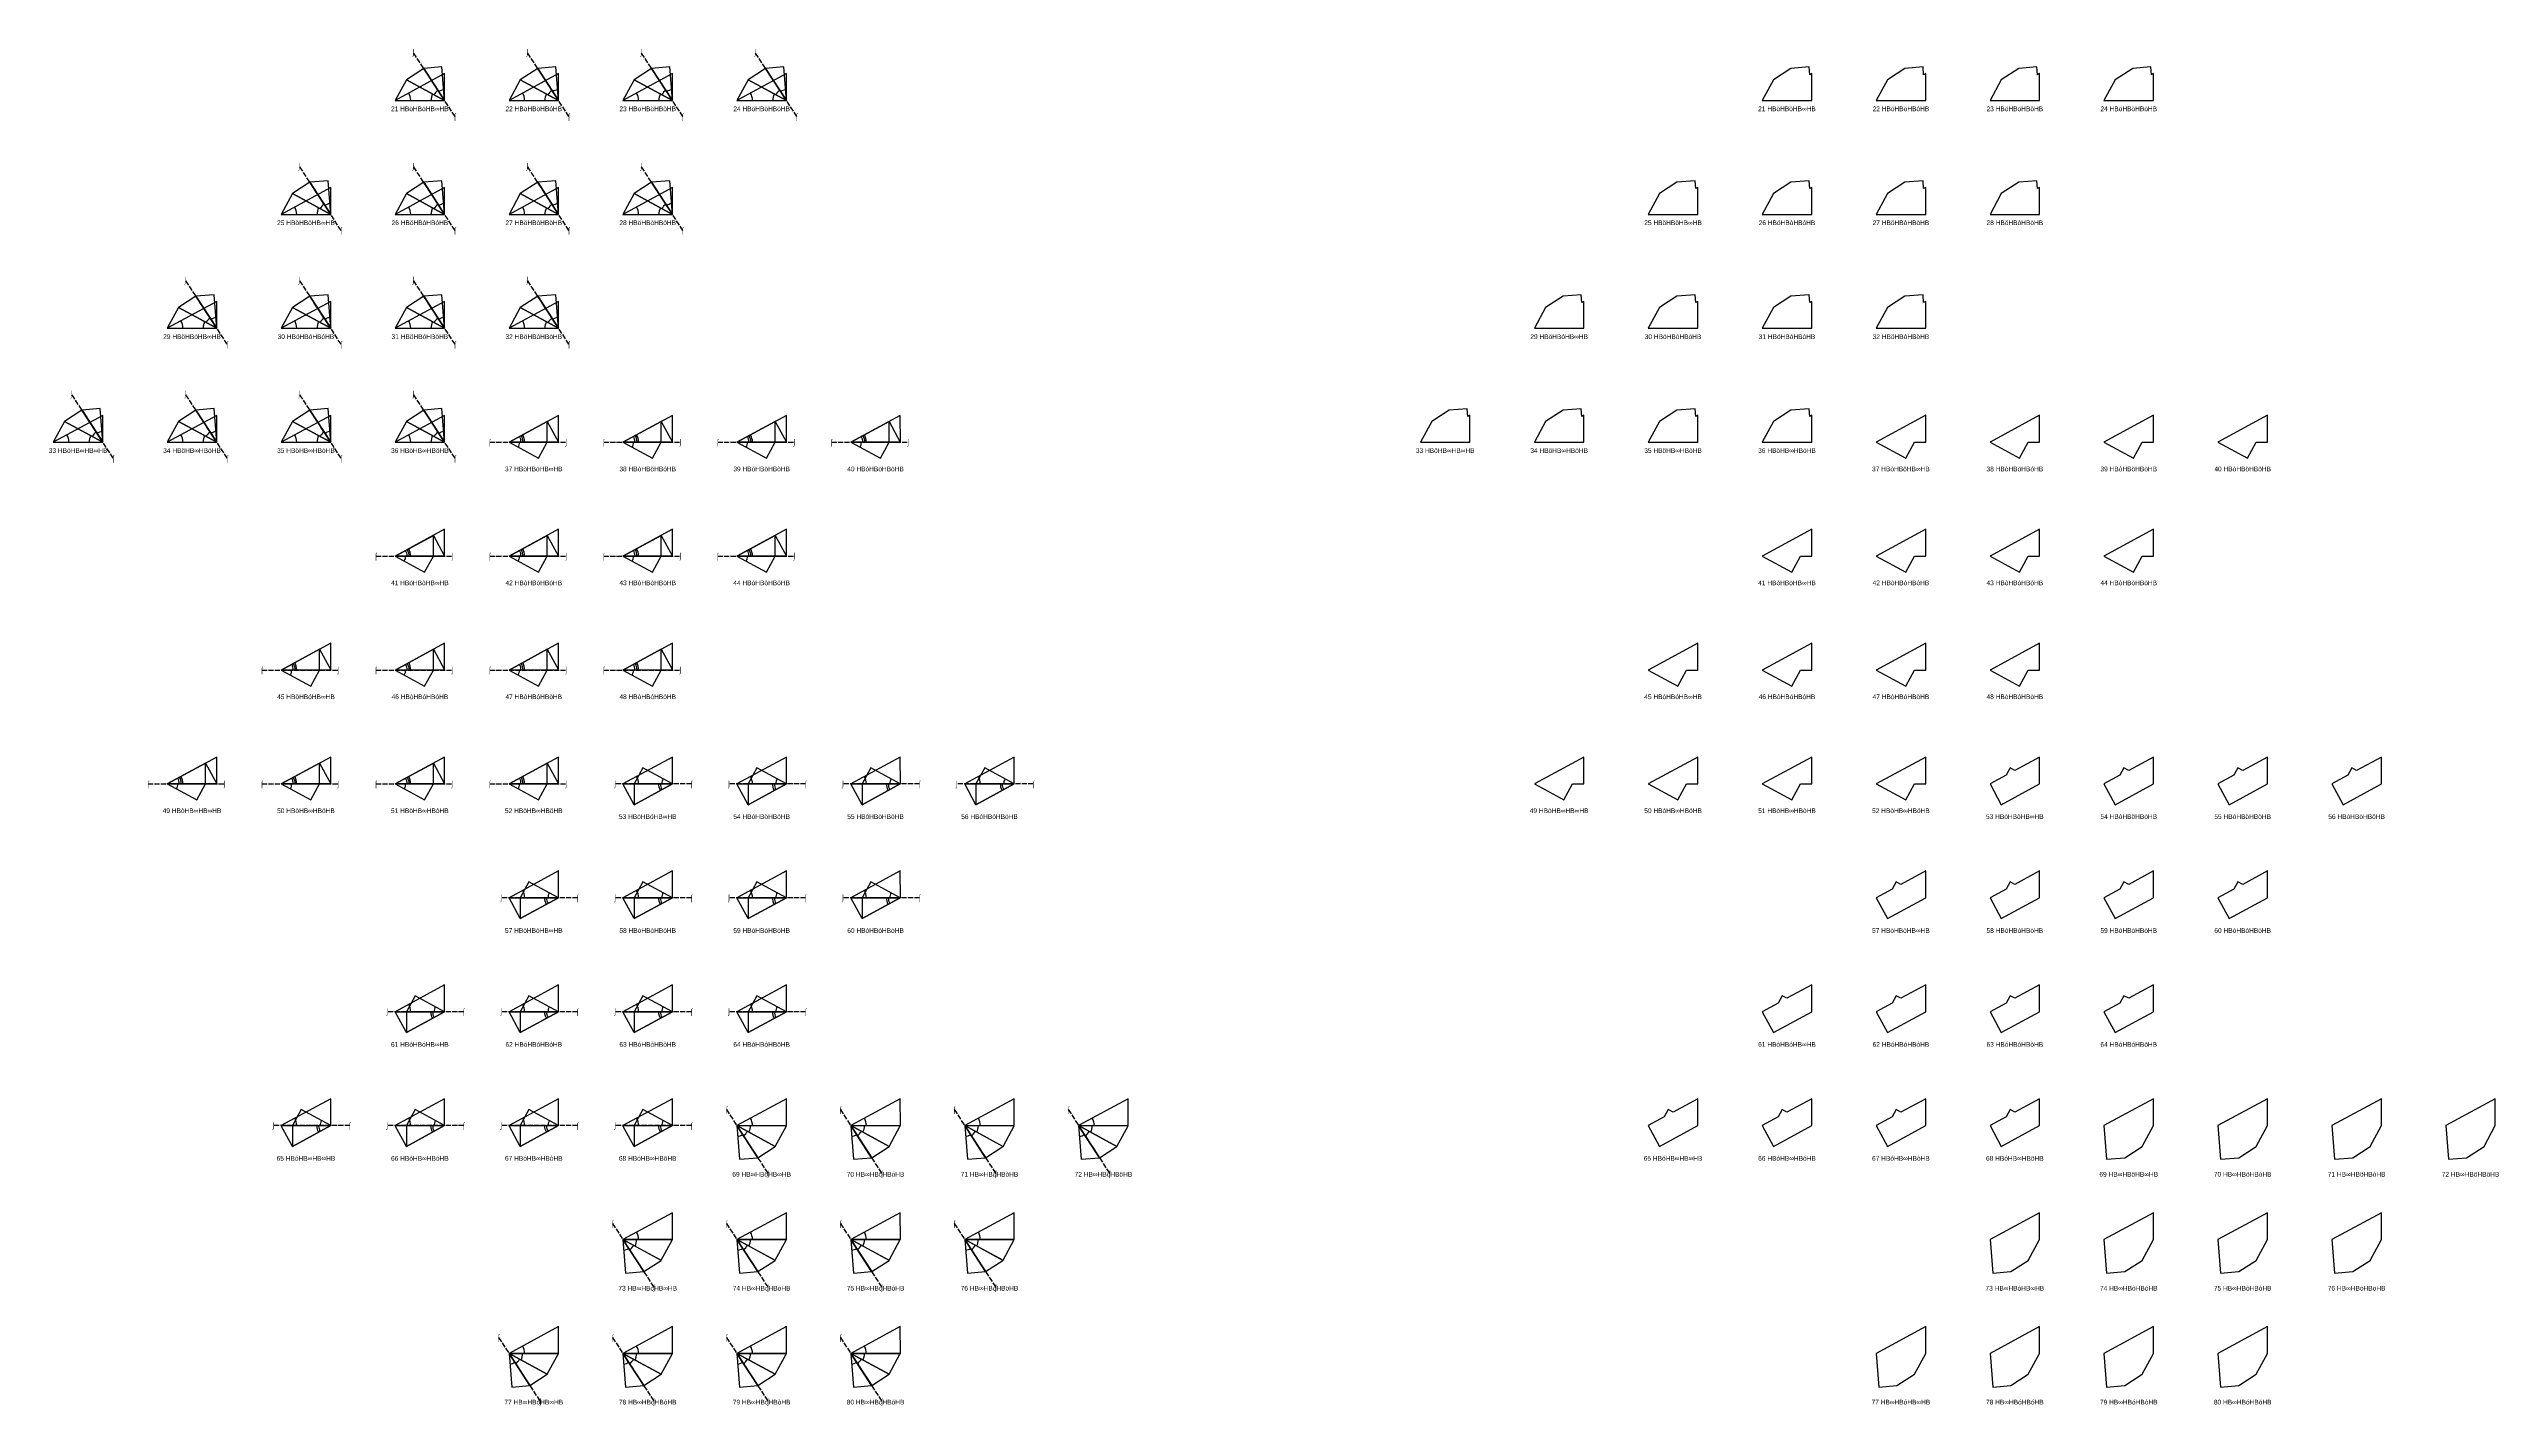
# Model space of a CAD drawing. Header units: millimetres. Extents: x 122552 to 1654769, y -10280102 to 62068.
# Drawn here: x 920361 to 1493442, y -569427 to -251965 of the extents above; entities that cross this region are included whole.
import ezdxf
from ezdxf.enums import TextEntityAlignment as Align

# ---------------------------------------------------------------- set-up
doc = ezdxf.new("R2010")
doc.units = ezdxf.units.MM
doc.linetypes.add('ACAD_ISO02W100', pattern=[15, 12, -3])
for name, color, linetype in [('BASE', 170, 'Continuous'), ('HYPOTENUSE', 20, 'Continuous'), ('PERPENDICULAR', 90, 'Continuous'), ('Standard', 7, 'Continuous')]:
    doc.layers.add(name, color=color, linetype=linetype)
doc.styles.add('Arial', font='arial_0.ttf')

# ---------------------------------------------------------------- blocks, each defined once
blk = doc.blocks.new('fundamental_block_GT')
at = {"color": 4}
blk.add_arc((0, -2), 277, 359.9799, 28.4254, dxfattribs=at)
at = {"layer": 'BASE'}
blk.add_line((0, 0), (879, -7), dxfattribs=at)
at = {"layer": 'HYPOTENUSE'}
blk.add_line((883, 469), (0, 0), dxfattribs=at)
at = {"layer": 'PERPENDICULAR'}
blk.add_line((879, -7), (883, 469), dxfattribs=at)

msp = doc.modelspace()

# ---------------------------------------------------------------- linework, layer by layer
at = {"linetype": 'ACAD_ISO02W100', "ltscale": 100}
for p, q in [((1015341, -267757), (1005585, -252747)), ((1041990, -267757), (1032233, -252747)), ((1068638, -267757), (1058882, -252747)), ((1095287, -267757), (1085531, -252747)), ((988692, -294406), (978936, -279396)), ((1015341, -294406), (1005585, -279396)), ((1041990, -294406), (1032233, -279396)), ((1068638, -294406), (1058882, -279396)), ((962044, -321055), (952287, -306045)), ((988692, -321055), (978936, -306045)), ((1015341, -321055), (1005585, -306045)), ((1041990, -321055), (1032233, -306045)), ((935395, -347703), (925639, -332693)), ((962044, -347703), (952287, -332693)), ((988692, -347703), (978936, -332693)), ((1015341, -347703), (1005585, -332693)), ((1023488, -343951), (1041390, -343951)), ((1050136, -343951), (1068039, -343951)), ((1076785, -343951), (1094687, -343951)), ((1103434, -343951), (1121336, -343951)), ((996839, -370599), (1014741, -370599)), ((1023488, -370599), (1041390, -370599)), ((1050136, -370599), (1068039, -370599)), ((1076785, -370599), (1094687, -370599)), ((970190, -397248), (988093, -397248)), ((996839, -397248), (1014741, -397248)), ((1023488, -397248), (1041390, -397248)), ((1050136, -397248), (1068039, -397248)), ((943542, -423897), (961444, -423897)), ((970190, -423897), (988093, -423897)), ((996839, -423897), (1014741, -423897)), ((1023488, -423897), (1041390, -423897)), ((1070675, -423897), (1052773, -423897)), ((1097323, -423897), (1079421, -423897)), ((1123972, -423897), (1106070, -423897)), ((1150621, -423897), (1132719, -423897)), ((1044026, -450545), (1026124, -450545)), ((1070675, -450545), (1052773, -450545)), ((1097323, -450545), (1079421, -450545)), ((1123972, -450545), (1106070, -450545)), ((1017377, -477194), (999475, -477194)), ((1044026, -477194), (1026124, -477194)), ((1070675, -477194), (1052773, -477194)), ((1097323, -477194), (1079421, -477194)), ((990729, -503843), (972827, -503843)), ((1017377, -503843), (999475, -503843)), ((1044026, -503843), (1026124, -503843)), ((1070675, -503843), (1052773, -503843)), ((1078821, -500090), (1088578, -515100)), ((1105470, -500090), (1115227, -515100)), ((1132119, -500090), (1141875, -515100)), ((1158767, -500090), (1168524, -515100)), ((1052173, -526739), (1061929, -541749)), ((1078821, -526739), (1088578, -541749)), ((1105470, -526739), (1115227, -541749)), ((1132119, -526739), (1141875, -541749)), ((1025524, -553388), (1035281, -568398)), ((1052173, -553388), (1061929, -568398)), ((1078821, -553388), (1088578, -568398)), ((1105470, -553388), (1115227, -568398))]:
    msp.add_line(p, q, dxfattribs=at)
for points in [[(1332686, -264005), (1332686, -257716), (1332208, -257976), (1332064, -256162), (1327808, -256500), (1323735, -259147), (1321099, -264005)], [(1359335, -264005), (1359335, -257716), (1358856, -257976), (1358713, -256162), (1354456, -256500), (1350384, -259147), (1347747, -264005)], [(1385983, -264005), (1385983, -257716), (1385505, -257976), (1385361, -256162), (1381105, -256500), (1377032, -259147), (1374396, -264005)], [(1412632, -264005), (1412632, -257716), (1412154, -257976), (1412010, -256162), (1407754, -256500), (1403681, -259147), (1401045, -264005)], [(1306037, -290653), (1306037, -284365), (1305559, -284625), (1305415, -282811), (1301159, -283148), (1297086, -285796), (1294450, -290653)], [(1332686, -290653), (1332686, -284365), (1332208, -284625), (1332064, -282811), (1327808, -283148), (1323735, -285796), (1321099, -290653)], [(1359335, -290653), (1359335, -284365), (1358856, -284625), (1358713, -282811), (1354456, -283148), (1350384, -285796), (1347747, -290653)], [(1385983, -290653), (1385983, -284365), (1385505, -284625), (1385361, -282811), (1381105, -283148), (1377032, -285796), (1374396, -290653)], [(1279389, -317302), (1279389, -311014), (1278910, -311273), (1278767, -309460), (1274510, -309797), (1270438, -312444), (1267801, -317302)], [(1306037, -317302), (1306037, -311014), (1305559, -311273), (1305415, -309460), (1301159, -309797), (1297086, -312444), (1294450, -317302)], [(1332686, -317302), (1332686, -311014), (1332208, -311273), (1332064, -309460), (1327808, -309797), (1323735, -312444), (1321099, -317302)], [(1359335, -317302), (1359335, -311014), (1358856, -311273), (1358713, -309460), (1354456, -309797), (1350384, -312444), (1347747, -317302)], [(1252740, -343951), (1252740, -337662), (1252262, -337922), (1252118, -336108), (1247862, -336446), (1243789, -339093), (1241153, -343951)], [(1279389, -343951), (1279389, -337662), (1278910, -337922), (1278767, -336108), (1274510, -336446), (1270438, -339093), (1267801, -343951)], [(1306037, -343951), (1306037, -337662), (1305559, -337922), (1305415, -336108), (1301159, -336446), (1297086, -339093), (1294450, -343951)], [(1332686, -343951), (1332686, -337662), (1332208, -337922), (1332064, -336108), (1327808, -336446), (1323735, -339093), (1321099, -343951)], [(1356698, -343951), (1359335, -343951), (1359335, -337662), (1347747, -343951), (1354662, -347703)], [(1383347, -343951), (1385983, -343951), (1385983, -337662), (1374396, -343951), (1381311, -347703)], [(1409996, -343951), (1412632, -343951), (1412632, -337662), (1401045, -343951), (1407959, -347703)], [(1436644, -343951), (1439281, -343951), (1439281, -337662), (1427693, -343951), (1434608, -347703)], [(1330050, -370599), (1332686, -370599), (1332686, -364311), (1321099, -370599), (1328013, -374352)], [(1356698, -370599), (1359335, -370599), (1359335, -364311), (1347747, -370599), (1354662, -374352)], [(1383347, -370599), (1385983, -370599), (1385983, -364311), (1374396, -370599), (1381311, -374352)], [(1409996, -370599), (1412632, -370599), (1412632, -364311), (1401045, -370599), (1407959, -374352)], [(1303401, -397248), (1306037, -397248), (1306037, -390960), (1294450, -397248), (1301365, -401001)], [(1330050, -397248), (1332686, -397248), (1332686, -390960), (1321099, -397248), (1328013, -401001)], [(1356698, -397248), (1359335, -397248), (1359335, -390960), (1347747, -397248), (1354662, -401001)], [(1383347, -397248), (1385983, -397248), (1385983, -390960), (1374396, -397248), (1381311, -401001)], [(1276752, -423897), (1279389, -423897), (1279389, -417608), (1267801, -423897), (1274716, -427649)], [(1303401, -423897), (1306037, -423897), (1306037, -417608), (1294450, -423897), (1301365, -427649)], [(1330050, -423897), (1332686, -423897), (1332686, -417608), (1321099, -423897), (1328013, -427649)], [(1356698, -423897), (1359335, -423897), (1359335, -417608), (1347747, -423897), (1354662, -427649)], [(1377032, -428755), (1385983, -423897), (1385983, -417608), (1380190, -420753), (1379069, -420144), (1378133, -421869), (1374396, -423897)], [(1403681, -428755), (1412632, -423897), (1412632, -417608), (1406838, -420753), (1405717, -420144), (1404781, -421869), (1401045, -423897)], [(1430330, -428755), (1439281, -423897), (1439281, -417608), (1433487, -420753), (1432366, -420144), (1431430, -421869), (1427693, -423897)], [(1456978, -428755), (1465929, -423897), (1465929, -417608), (1460136, -420753), (1459015, -420144), (1458079, -421869), (1454342, -423897)], [(1350384, -455403), (1359335, -450545), (1359335, -444257), (1353541, -447401), (1352420, -446793), (1351484, -448518), (1347747, -450545)], [(1377032, -455403), (1385983, -450545), (1385983, -444257), (1380190, -447401), (1379069, -446793), (1378133, -448518), (1374396, -450545)], [(1403681, -455403), (1412632, -450545), (1412632, -444257), (1406838, -447401), (1405717, -446793), (1404781, -448518), (1401045, -450545)], [(1430330, -455403), (1439281, -450545), (1439281, -444257), (1433487, -447401), (1432366, -446793), (1431430, -448518), (1427693, -450545)], [(1323735, -482052), (1332686, -477194), (1332686, -470906), (1326892, -474050), (1325771, -473442), (1324835, -475166), (1321099, -477194)], [(1350384, -482052), (1359335, -477194), (1359335, -470906), (1353541, -474050), (1352420, -473442), (1351484, -475166), (1347747, -477194)], [(1377032, -482052), (1385983, -477194), (1385983, -470906), (1380190, -474050), (1379069, -473442), (1378133, -475166), (1374396, -477194)], [(1403681, -482052), (1412632, -477194), (1412632, -470906), (1406838, -474050), (1405717, -473442), (1404781, -475166), (1401045, -477194)], [(1297086, -508701), (1306037, -503843), (1306037, -497554), (1300244, -500699), (1299123, -500090), (1298187, -501815), (1294450, -503843)], [(1323735, -508701), (1332686, -503843), (1332686, -497554), (1326892, -500699), (1325771, -500090), (1324835, -501815), (1321099, -503843)], [(1350384, -508701), (1359335, -503843), (1359335, -497554), (1353541, -500699), (1352420, -500090), (1351484, -501815), (1347747, -503843)], [(1377032, -508701), (1385983, -503843), (1385983, -497554), (1380190, -500699), (1379069, -500090), (1378133, -501815), (1374396, -503843)], [(1412632, -497554), (1401045, -503843), (1401667, -511685), (1405923, -511348), (1409996, -508701), (1412632, -503843)], [(1439281, -497554), (1427693, -503843), (1428315, -511685), (1432571, -511348), (1436644, -508701), (1439281, -503843)], [(1465929, -497554), (1454342, -503843), (1454964, -511685), (1459220, -511348), (1463293, -508701), (1465929, -503843)], [(1492578, -497554), (1480991, -503843), (1481613, -511685), (1485869, -511348), (1489942, -508701), (1492578, -503843)], [(1385983, -524203), (1374396, -530491), (1375018, -538334), (1379274, -537997), (1383347, -535349), (1385983, -530491)], [(1412632, -524203), (1401045, -530491), (1401667, -538334), (1405923, -537997), (1409996, -535349), (1412632, -530491)], [(1439281, -524203), (1427693, -530491), (1428315, -538334), (1432571, -537997), (1436644, -535349), (1439281, -530491)], [(1465929, -524203), (1454342, -530491), (1454964, -538334), (1459220, -537997), (1463293, -535349), (1465929, -530491)], [(1359335, -550852), (1347747, -557140), (1348369, -564983), (1352625, -564645), (1356698, -561998), (1359335, -557140)], [(1385983, -550852), (1374396, -557140), (1375018, -564983), (1379274, -564645), (1383347, -561998), (1385983, -557140)], [(1412632, -550852), (1401045, -557140), (1401667, -564983), (1405923, -564645), (1409996, -561998), (1412632, -557140)], [(1439281, -550852), (1427693, -557140), (1428315, -564983), (1432571, -564645), (1436644, -561998), (1439281, -557140)]]:
    msp.add_lwpolyline(points, close=True)

# ---------------------------------------------------------------- block references
for p, xscale, yscale, zscale, rotation in [((1012902, -264005), 10.18429076373601, 10.18429076373601, 10.18429076373601, 123.5116672382091), ((1012902, -264005), 8.951118371073738, 8.951118371073738, 8.951118371073738, 95.02333447641972), ((1039551, -264005), 10.18429076373601, 10.18429076373601, 10.18429076373601, 123.5116672382091), ((1039551, -264005), 8.951118371073738, 8.951118371073738, 8.951118371073738, 95.02333447641972), ((1066199, -264005), 10.18429076373601, 10.18429076373601, 10.18429076373601, 123.5116672382091), ((1066199, -264005), 8.951118371073738, 8.951118371073738, 8.951118371073738, 95.02333447641972), ((1092848, -264005), 10.18429076373601, 10.18429076373601, 10.18429076373601, 123.5116672382091), ((1092848, -264005), 8.951118371073738, 8.951118371073738, 8.951118371073738, 95.02333447641972), ((1012902, -264005), 11.58735412275403, 11.58735412275403, 11.58735412275403, 152.0000000000003), ((1039551, -264005), 11.58735412275403, 11.58735412275403, 11.58735412275403, 152.0000000000003), ((1066199, -264005), 11.58735412275403, 11.58735412275403, 11.58735412275403, 152.0000000000003), ((1092848, -264005), 11.58735412275403, 11.58735412275403, 11.58735412275403, 152.0000000000003), ((986253, -290653), 11.58735412275403, 11.58735412275403, 11.58735412275403, 152.0000000000003), ((986253, -290653), 10.18429076373601, 10.18429076373601, 10.18429076373601, 123.5116672382091), ((986253, -290653), 8.951118371073518, 8.951118371073518, 8.951118371073518, 95.02333447641668), ((1012902, -290653), 11.58735412275403, 11.58735412275403, 11.58735412275403, 152.0000000000003), ((1012902, -290653), 10.18429076373601, 10.18429076373601, 10.18429076373601, 123.5116672382091), ((1012902, -290653), 8.951118371073518, 8.951118371073518, 8.951118371073518, 95.02333447641668), ((1039551, -290653), 11.58735412275403, 11.58735412275403, 11.58735412275403, 152.0000000000003), ((1039551, -290653), 10.18429076373601, 10.18429076373601, 10.18429076373601, 123.5116672382091), ((1039551, -290653), 8.951118371073518, 8.951118371073518, 8.951118371073518, 95.02333447641668), ((1066199, -290653), 11.58735412275403, 11.58735412275403, 11.58735412275403, 152.0000000000003), ((1066199, -290653), 10.18429076373601, 10.18429076373601, 10.18429076373601, 123.5116672382091), ((1066199, -290653), 8.951118371073518, 8.951118371073518, 8.951118371073518, 95.02333447641668), ((959605, -317302), 8.951118371073518, 8.951118371073518, 8.951118371073518, 95.02333447641668), ((986253, -317302), 8.951118371073518, 8.951118371073518, 8.951118371073518, 95.02333447641668), ((1012902, -317302), 8.951118371073518, 8.951118371073518, 8.951118371073518, 95.02333447641668), ((1039551, -317302), 8.951118371073518, 8.951118371073518, 8.951118371073518, 95.02333447641668), ((959605, -317302), 11.58735412275403, 11.58735412275403, 11.58735412275403, 152.0000000000003), ((959605, -317302), 10.18429076373601, 10.18429076373601, 10.18429076373601, 123.5116672382091), ((986253, -317302), 11.58735412275403, 11.58735412275403, 11.58735412275403, 152.0000000000003), ((986253, -317302), 10.18429076373601, 10.18429076373601, 10.18429076373601, 123.5116672382091), ((1012902, -317302), 11.58735412275403, 11.58735412275403, 11.58735412275403, 152.0000000000003), ((1012902, -317302), 10.18429076373601, 10.18429076373601, 10.18429076373601, 123.5116672382091), ((1039551, -317302), 11.58735412275403, 11.58735412275403, 11.58735412275403, 152.0000000000003), ((1039551, -317302), 10.18429076373601, 10.18429076373601, 10.18429076373601, 123.5116672382091), ((932956, -343951), 10.18429076373601, 10.18429076373601, 10.18429076373601, 123.5116672382091), ((932956, -343951), 8.951118371073518, 8.951118371073518, 8.951118371073518, 95.02333447641668), ((959605, -343951), 10.18429076373601, 10.18429076373601, 10.18429076373601, 123.5116672382091), ((959605, -343951), 8.951118371073518, 8.951118371073518, 8.951118371073518, 95.02333447641668), ((986253, -343951), 10.18429076373601, 10.18429076373601, 10.18429076373601, 123.5116672382091), ((986253, -343951), 8.951118371073518, 8.951118371073518, 8.951118371073518, 95.02333447641668), ((1012902, -343951), 10.18429076373601, 10.18429076373601, 10.18429076373601, 123.5116672382091), ((1012902, -343951), 8.951118371073518, 8.951118371073518, 8.951118371073518, 95.02333447641668), ((932956, -343951), 11.58735412275403, 11.58735412275403, 11.58735412275403, 152.0000000000003), ((959605, -343951), 11.58735412275403, 11.58735412275403, 11.58735412275403, 152.0000000000003), ((986253, -343951), 11.58735412275403, 11.58735412275403, 11.58735412275403, 152.0000000000003), ((1012902, -343951), 11.58735412275403, 11.58735412275403, 11.58735412275403, 152.0000000000003), ((1027963, -343951), -11.58735412275403, 11.58735412275403, 11.58735412275403, 207.9999999999996), ((1027963, -343951), 10.18429076373601, 10.18429076373601, 10.18429076373601, 0.4883327617926961), ((1027963, -343951), 8.95111837107369, 8.95111837107369, 8.95111837107369, 332.0000000000033), ((1054612, -343951), -11.58735412275403, 11.58735412275403, 11.58735412275403, 207.9999999999996), ((1054612, -343951), 10.18429076373601, 10.18429076373601, 10.18429076373601, 0.4883327617926961), ((1054612, -343951), 8.951118371073806, 8.951118371073806, 8.951118371073806, 332.0000000000033), ((1081261, -343951), -11.58735412275403, 11.58735412275403, 11.58735412275403, 207.9999999999996), ((1081261, -343951), 10.18429076373601, 10.18429076373601, 10.18429076373601, 0.4883327617926961), ((1081261, -343951), 8.951118371073806, 8.951118371073806, 8.951118371073806, 332.0000000000033), ((1107909, -343951), -11.58735412275403, 11.58735412275403, 11.58735412275403, 207.9999999999996), ((1107909, -343951), 10.18429076373601, 10.18429076373601, 10.18429076373601, 0.4883327617926961), ((1107909, -343951), 8.951118371073806, 8.951118371073806, 8.951118371073806, 332.0000000000033), ((1001315, -370599), -11.58735412275403, 11.58735412275403, 11.58735412275403, 207.9999999999996), ((1001315, -370599), 10.18429076373601, 10.18429076373601, 10.18429076373601, 0.4883327617926961), ((1027963, -370599), -11.58735412275403, 11.58735412275403, 11.58735412275403, 207.9999999999996), ((1027963, -370599), 10.18429076373601, 10.18429076373601, 10.18429076373601, 0.4883327617926961), ((1054612, -370599), -11.58735412275403, 11.58735412275403, 11.58735412275403, 207.9999999999996), ((1054612, -370599), 10.18429076373601, 10.18429076373601, 10.18429076373601, 0.4883327617926961), ((1081261, -370599), -11.58735412275403, 11.58735412275403, 11.58735412275403, 207.9999999999996), ((1081261, -370599), 10.18429076373601, 10.18429076373601, 10.18429076373601, 0.4883327617926961), ((1001315, -370599), 8.95111837107369, 8.95111837107369, 8.95111837107369, 332.0000000000033), ((1027963, -370599), 8.95111837107369, 8.95111837107369, 8.95111837107369, 332.0000000000033), ((1054612, -370599), 8.951118371073806, 8.951118371073806, 8.951118371073806, 332.0000000000033), ((1081261, -370599), 8.951118371073806, 8.951118371073806, 8.951118371073806, 332.0000000000033), ((974666, -397248), -11.58735412275403, 11.58735412275403, 11.58735412275403, 207.9999999999996), ((974666, -397248), 10.18429076373601, 10.18429076373601, 10.18429076373601, 0.4883327617926961), ((974666, -397248), 8.951118371073443, 8.951118371073443, 8.951118371073443, 332.0000000000003), ((1001315, -397248), -11.58735412275403, 11.58735412275403, 11.58735412275403, 207.9999999999996), ((1001315, -397248), 10.18429076373601, 10.18429076373601, 10.18429076373601, 0.4883327617926961), ((1001315, -397248), 8.951118371073443, 8.951118371073443, 8.951118371073443, 332.0000000000003), ((1027963, -397248), -11.58735412275403, 11.58735412275403, 11.58735412275403, 207.9999999999996), ((1027963, -397248), 10.18429076373601, 10.18429076373601, 10.18429076373601, 0.4883327617926961), ((1027963, -397248), 8.951118371073443, 8.951118371073443, 8.951118371073443, 332.0000000000003), ((1054612, -397248), -11.58735412275403, 11.58735412275403, 11.58735412275403, 207.9999999999996), ((1054612, -397248), 10.18429076373601, 10.18429076373601, 10.18429076373601, 0.4883327617926961), ((1054612, -397248), 8.951118371073562, 8.951118371073562, 8.951118371073562, 332.0000000000004), ((948017, -423897), -11.58735412275403, 11.58735412275403, 11.58735412275403, 207.9999999999996), ((948017, -423897), 10.18429076373601, 10.18429076373601, 10.18429076373601, 0.4883327617926961), ((948017, -423897), 8.95111837107369, 8.95111837107369, 8.95111837107369, 332.0000000000033), ((974666, -423897), -11.58735412275403, 11.58735412275403, 11.58735412275403, 207.9999999999996), ((974666, -423897), 10.18429076373601, 10.18429076373601, 10.18429076373601, 0.4883327617926961), ((974666, -423897), 8.95111837107369, 8.95111837107369, 8.95111837107369, 332.0000000000033), ((1001315, -423897), -11.58735412275403, 11.58735412275403, 11.58735412275403, 207.9999999999996), ((1001315, -423897), 10.18429076373601, 10.18429076373601, 10.18429076373601, 0.4883327617926961), ((1001315, -423897), 8.95111837107369, 8.95111837107369, 8.95111837107369, 332.0000000000033), ((1027963, -423897), -11.58735412275403, 11.58735412275403, 11.58735412275403, 207.9999999999996), ((1027963, -423897), 10.18429076373601, 10.18429076373601, 10.18429076373601, 0.4883327617926961), ((1027963, -423897), 8.95111837107369, 8.95111837107369, 8.95111837107369, 332.0000000000033), ((1066199, -423897), -11.58735412275403, 11.58735412275403, 11.58735412275403, 27.99999999999958), ((1066199, -423897), 10.18429076373611, 10.18429076373611, 10.18429076373611, 180.4883327617911), ((1066199, -423897), 8.951118371073806, 8.951118371073806, 8.951118371073806, 152.0000000000014), ((1092848, -423897), -11.58735412275403, 11.58735412275403, 11.58735412275403, 27.99999999999958), ((1092848, -423897), 10.18429076373611, 10.18429076373611, 10.18429076373611, 180.4883327617911), ((1092848, -423897), 8.951118371073806, 8.951118371073806, 8.951118371073806, 152.0000000000014), ((1119497, -423897), -11.58735412275403, 11.58735412275403, 11.58735412275403, 27.99999999999958), ((1119497, -423897), 10.18429076373611, 10.18429076373611, 10.18429076373611, 180.4883327617911), ((1119497, -423897), 8.951118371073806, 8.951118371073806, 8.951118371073806, 152.0000000000014), ((1146145, -423897), -11.58735412275403, 11.58735412275403, 11.58735412275403, 27.99999999999958), ((1146145, -423897), 10.18429076373611, 10.18429076373611, 10.18429076373611, 180.4883327617911), ((1146145, -423897), 8.951118371073806, 8.951118371073806, 8.951118371073806, 152.0000000000014), ((1039551, -450545), -11.58735412275403, 11.58735412275403, 11.58735412275403, 27.99999999999958), ((1039551, -450545), 8.951118371073443, 8.951118371073443, 8.951118371073443, 151.9999999999985), ((1066199, -450545), -11.58735412275403, 11.58735412275403, 11.58735412275403, 27.99999999999958), ((1066199, -450545), 8.951118371073562, 8.951118371073562, 8.951118371073562, 151.9999999999985), ((1092848, -450545), -11.58735412275403, 11.58735412275403, 11.58735412275403, 27.99999999999958), ((1092848, -450545), 8.951118371073562, 8.951118371073562, 8.951118371073562, 151.9999999999985), ((1119497, -450545), -11.58735412275403, 11.58735412275403, 11.58735412275403, 27.99999999999958), ((1119497, -450545), 8.951118371073562, 8.951118371073562, 8.951118371073562, 151.9999999999985), ((1039551, -450545), 10.18429076373601, 10.18429076373601, 10.18429076373601, 180.4883327617911), ((1066199, -450545), 10.18429076373601, 10.18429076373601, 10.18429076373601, 180.4883327617911), ((1092848, -450545), 10.18429076373601, 10.18429076373601, 10.18429076373601, 180.4883327617911), ((1119497, -450545), 10.18429076373601, 10.18429076373601, 10.18429076373601, 180.4883327617911), ((1012902, -477194), -11.58735412275403, 11.58735412275403, 11.58735412275403, 27.99999999999958), ((1012902, -477194), 8.951118371073443, 8.951118371073443, 8.951118371073443, 151.9999999999985), ((1039551, -477194), -11.58735412275403, 11.58735412275403, 11.58735412275403, 27.99999999999958), ((1039551, -477194), 8.951118371073443, 8.951118371073443, 8.951118371073443, 151.9999999999985), ((1066199, -477194), -11.58735412275403, 11.58735412275403, 11.58735412275403, 27.99999999999958), ((1066199, -477194), 8.951118371073562, 8.951118371073562, 8.951118371073562, 151.9999999999985), ((1092848, -477194), -11.58735412275403, 11.58735412275403, 11.58735412275403, 27.99999999999958), ((1092848, -477194), 8.951118371073562, 8.951118371073562, 8.951118371073562, 151.9999999999985), ((1012902, -477194), 10.18429076373601, 10.18429076373601, 10.18429076373601, 180.4883327617911), ((1039551, -477194), 10.18429076373601, 10.18429076373601, 10.18429076373601, 180.4883327617911), ((1066199, -477194), 10.18429076373601, 10.18429076373601, 10.18429076373601, 180.4883327617911), ((1092848, -477194), 10.18429076373601, 10.18429076373601, 10.18429076373601, 180.4883327617911), ((986253, -503843), -11.58735412275403, 11.58735412275403, 11.58735412275403, 27.99999999999958), ((986253, -503843), 10.18429076373601, 10.18429076373601, 10.18429076373601, 180.4883327617911), ((986253, -503843), 8.951118371073443, 8.951118371073443, 8.951118371073443, 151.9999999999985), ((1012902, -503843), -11.58735412275403, 11.58735412275403, 11.58735412275403, 27.99999999999958), ((1012902, -503843), 10.18429076373601, 10.18429076373601, 10.18429076373601, 180.4883327617911), ((1012902, -503843), 8.951118371073443, 8.951118371073443, 8.951118371073443, 151.9999999999985), ((1039551, -503843), -11.58735412275403, 11.58735412275403, 11.58735412275403, 27.99999999999958), ((1039551, -503843), 10.18429076373601, 10.18429076373601, 10.18429076373601, 180.4883327617911), ((1039551, -503843), 8.951118371073443, 8.951118371073443, 8.951118371073443, 151.9999999999985), ((1066199, -503843), -11.58735412275403, 11.58735412275403, 11.58735412275403, 27.99999999999958), ((1066199, -503843), 10.18429076373601, 10.18429076373601, 10.18429076373601, 180.4883327617911), ((1066199, -503843), 8.951118371073562, 8.951118371073562, 8.951118371073562, 151.9999999999985), ((1081261, -503843), 8.951118371073811, 8.951118371073811, 8.951118371073811, 275.0233344764194), ((1081261, -503843), 10.18429076373612, 10.18429076373612, 10.18429076373612, 303.5116672382094), ((1081261, -503843), 11.58735412275403, 11.58735412275403, 11.58735412275403, 332.0000000000002), ((1107909, -503843), 8.951118371073811, 8.951118371073811, 8.951118371073811, 275.0233344764194), ((1107909, -503843), 10.18429076373612, 10.18429076373612, 10.18429076373612, 303.5116672382094), ((1107909, -503843), 11.58735412275403, 11.58735412275403, 11.58735412275403, 332.0000000000002), ((1134558, -503843), 8.951118371073811, 8.951118371073811, 8.951118371073811, 275.0233344764194), ((1134558, -503843), 10.18429076373612, 10.18429076373612, 10.18429076373612, 303.5116672382094), ((1134558, -503843), 11.58735412275403, 11.58735412275403, 11.58735412275403, 332.0000000000002), ((1161207, -503843), 8.951118371073811, 8.951118371073811, 8.951118371073811, 275.0233344764194), ((1161207, -503843), 10.18429076373612, 10.18429076373612, 10.18429076373612, 303.5116672382094), ((1161207, -503843), 11.58735412275403, 11.58735412275403, 11.58735412275403, 332.0000000000002), ((1054612, -530491), 11.58735412275403, 11.58735412275403, 11.58735412275403, 332.0000000000002), ((1081261, -530491), 11.58735412275403, 11.58735412275403, 11.58735412275403, 332.0000000000002), ((1107909, -530491), 11.58735412275403, 11.58735412275403, 11.58735412275403, 332.0000000000002), ((1134558, -530491), 11.58735412275403, 11.58735412275403, 11.58735412275403, 332.0000000000002), ((1054612, -530491), 8.951118371073516, 8.951118371073516, 8.951118371073516, 275.0233344764167), ((1054612, -530491), 10.18429076373612, 10.18429076373612, 10.18429076373612, 303.5116672382094), ((1081261, -530491), 8.951118371073516, 8.951118371073516, 8.951118371073516, 275.0233344764167), ((1081261, -530491), 10.18429076373612, 10.18429076373612, 10.18429076373612, 303.5116672382094), ((1107909, -530491), 8.951118371073516, 8.951118371073516, 8.951118371073516, 275.0233344764167), ((1107909, -530491), 10.18429076373612, 10.18429076373612, 10.18429076373612, 303.5116672382094), ((1134558, -530491), 8.951118371073516, 8.951118371073516, 8.951118371073516, 275.0233344764167), ((1134558, -530491), 10.18429076373612, 10.18429076373612, 10.18429076373612, 303.5116672382094), ((1027963, -557140), 10.18429076373602, 10.18429076373602, 10.18429076373602, 303.5116672382091), ((1027963, -557140), 11.58735412275403, 11.58735412275403, 11.58735412275403, 332.0000000000002), ((1054612, -557140), 10.18429076373602, 10.18429076373602, 10.18429076373602, 303.5116672382091), ((1054612, -557140), 11.58735412275403, 11.58735412275403, 11.58735412275403, 332.0000000000002), ((1081261, -557140), 10.18429076373602, 10.18429076373602, 10.18429076373602, 303.5116672382091), ((1081261, -557140), 11.58735412275403, 11.58735412275403, 11.58735412275403, 332.0000000000002), ((1107909, -557140), 10.18429076373602, 10.18429076373602, 10.18429076373602, 303.5116672382091), ((1107909, -557140), 11.58735412275403, 11.58735412275403, 11.58735412275403, 332.0000000000002), ((1027963, -557140), 8.951118371073516, 8.951118371073516, 8.951118371073516, 275.0233344764167), ((1054612, -557140), 8.951118371073516, 8.951118371073516, 8.951118371073516, 275.0233344764167), ((1081261, -557140), 8.951118371073516, 8.951118371073516, 8.951118371073516, 275.0233344764167), ((1107909, -557140), 8.951118371073516, 8.951118371073516, 8.951118371073516, 275.0233344764167)]:
    msp.add_blockref('fundamental_block_GT', p, dxfattribs=dict(xscale=xscale, yscale=yscale, zscale=zscale, rotation=rotation))
at = {"layer": 'Standard', "xscale": 13.18371388650824, "yscale": 13.18371388650824, "zscale": 13.18371388650824, "rotation": 0.4883327617913192}
for p in [(1001315, -264005), (1027963, -264005), (1054612, -264005), (1081261, -264005), (974666, -290653), (1001315, -290653), (1027963, -290653), (1054612, -290653), (948017, -317302), (974666, -317302), (1001315, -317302), (1027963, -317302), (921369, -343951), (948017, -343951), (974666, -343951), (1001315, -343951), (1027963, -343951), (1054612, -343951), (1081261, -343951), (1107909, -343951), (1001315, -370599), (1027963, -370599), (1054612, -370599), (1081261, -370599), (974666, -397248), (1001315, -397248), (1027963, -397248), (1054612, -397248), (948017, -423897), (974666, -423897), (1001315, -423897), (1027963, -423897), (1054612, -423897), (1081261, -423897), (1107909, -423897), (1134558, -423897), (1027963, -450545), (1054612, -450545), (1081261, -450545), (1107909, -450545), (1001315, -477194), (1027963, -477194), (1054612, -477194), (1081261, -477194), (974666, -503843), (1001315, -503843), (1027963, -503843), (1054612, -503843), (1081261, -503843), (1107909, -503843), (1134558, -503843), (1161207, -503843), (1054612, -530491), (1081261, -530491), (1107909, -530491), (1134558, -530491), (1027963, -557140), (1054612, -557140), (1081261, -557140), (1107909, -557140)]:
    msp.add_blockref('fundamental_block_GT', p, dxfattribs=at)

# ---------------------------------------------------------------- texts
at = {"style": 'Arial'}
for s, p in [('⌡', (1005585, -252747)), ('⌡', (1032233, -252747)), ('⌡', (1058882, -252747)), ('⌡', (1085531, -252747)), ('21 HBöHBöHB∞HB', (1007108, -265965)), ('⌠', (1015341, -267757)), ('22 HBöHBöHBóHB', (1033757, -265965)), ('⌠', (1041990, -267757)), ('23 HBöHBöHBòHB', (1060406, -265965)), ('⌠', (1068638, -267757)), ('24 HBöHBöHBöHB', (1087054, -265965)), ('⌠', (1095287, -267757)), ('21 HBöHBöHB∞HB', (1326892, -265965)), ('22 HBöHBöHBóHB', (1353541, -265965)), ('23 HBöHBöHBòHB', (1380190, -265965)), ('24 HBöHBöHBöHB', (1406838, -265965)), ('⌡', (978936, -279396)), ('⌡', (1005585, -279396)), ('⌡', (1032233, -279396)), ('⌡', (1058882, -279396)), ('25 HBöHBòHB∞HB', (980460, -292614)), ('26 HBöHBòHBóHB', (1007108, -292614)), ('27 HBöHBòHBòHB', (1033757, -292614)), ('28 HBöHBòHBöHB', (1060406, -292614)), ('25 HBöHBòHB∞HB', (1300244, -292614)), ('26 HBöHBòHBóHB', (1326892, -292614)), ('27 HBöHBòHBòHB', (1353541, -292614)), ('28 HBöHBòHBöHB', (1380190, -292614)), ('⌠', (988692, -294406)), ('⌠', (1015341, -294406)), ('⌠', (1041990, -294406)), ('⌠', (1068638, -294406)), ('⌡', (952287, -306045)), ('⌡', (978936, -306045)), ('⌡', (1005585, -306045)), ('⌡', (1032233, -306045)), ('29 HBöHBóHB∞HB', (953811, -319263)), ('⌠', (962044, -321055)), ('30 HBöHBóHBóHB', (980460, -319263)), ('⌠', (988692, -321055)), ('31 HBöHBóHBòHB', (1007108, -319263)), ('⌠', (1015341, -321055)), ('32 HBöHBóHBöHB', (1033757, -319263)), ('⌠', (1041990, -321055)), ('29 HBöHBóHB∞HB', (1273595, -319263)), ('30 HBöHBóHBóHB', (1300244, -319263)), ('31 HBöHBóHBòHB', (1326892, -319263)), ('32 HBöHBóHBöHB', (1353541, -319263)), ('⌡', (925639, -332693)), ('⌡', (952287, -332693)), ('⌡', (978936, -332693)), ('⌡', (1005585, -332693)), ('⌠', (1023488, -343951)), ('⌡', (1041390, -343951)), ('⌠', (1050136, -343951)), ('⌡', (1068039, -343951)), ('⌠', (1076785, -343951)), ('⌡', (1094687, -343951)), ('⌠', (1103434, -343951)), ('⌡', (1121336, -343951)), ('33 HBöHB∞HB∞HB', (927162, -345911)), ('⌠', (935395, -347703)), ('34 HBöHB∞HBóHB', (953811, -345911)), ('⌠', (962044, -347703)), ('35 HBöHB∞HBòHB', (980460, -345911)), ('⌠', (988692, -347703)), ('36 HBöHB∞HBöHB', (1007108, -345911)), ('⌠', (1015341, -347703)), ('33 HBöHB∞HB∞HB', (1246946, -345911)), ('34 HBöHB∞HBóHB', (1273595, -345911)), ('35 HBöHB∞HBòHB', (1300244, -345911)), ('36 HBöHB∞HBöHB', (1326892, -345911)), ('37 HBòHBöHB∞HB', (1033757, -350214)), ('38 HBòHBöHBóHB', (1060406, -350214)), ('39 HBòHBöHBòHB', (1087054, -350214)), ('40 HBòHBöHBöHB', (1113703, -350214)), ('37 HBòHBöHB∞HB', (1353541, -350214)), ('38 HBòHBöHBóHB', (1380190, -350214)), ('39 HBòHBöHBòHB', (1406838, -350214)), ('40 HBòHBöHBöHB', (1433487, -350214)), ('⌠', (996839, -370599)), ('⌡', (1014741, -370599)), ('⌠', (1023488, -370599)), ('⌡', (1041390, -370599)), ('⌠', (1050136, -370599)), ('⌡', (1068039, -370599)), ('⌠', (1076785, -370599)), ('⌡', (1094687, -370599)), ('41 HBòHBòHB∞HB', (1007108, -376862)), ('42 HBòHBòHBóHB', (1033757, -376862)), ('43 HBòHBòHBòHB', (1060406, -376862)), ('44 HBòHBòHBöHB', (1087054, -376862)), ('41 HBòHBòHB∞HB', (1326892, -376862)), ('42 HBòHBòHBóHB', (1353541, -376862)), ('43 HBòHBòHBòHB', (1380190, -376862)), ('44 HBòHBòHBöHB', (1406838, -376862)), ('⌠', (970190, -397248)), ('⌡', (988093, -397248)), ('⌠', (996839, -397248)), ('⌡', (1014741, -397248)), ('⌠', (1023488, -397248)), ('⌡', (1041390, -397248)), ('⌠', (1050136, -397248)), ('⌡', (1068039, -397248)), ('45 HBòHBóHB∞HB', (980460, -403511)), ('46 HBòHBóHBóHB', (1007108, -403511)), ('47 HBòHBóHBòHB', (1033757, -403511)), ('48 HBòHBóHBöHB', (1060406, -403511)), ('45 HBòHBóHB∞HB', (1300244, -403511)), ('46 HBòHBóHBóHB', (1326892, -403511)), ('47 HBòHBóHBòHB', (1353541, -403511)), ('48 HBòHBóHBöHB', (1380190, -403511)), ('⌠', (943542, -423897)), ('⌡', (961444, -423897)), ('⌠', (970190, -423897)), ('⌡', (988093, -423897)), ('⌠', (996839, -423897)), ('⌡', (1014741, -423897)), ('⌠', (1023488, -423897)), ('⌡', (1041390, -423897)), ('⌡', (1052773, -423897)), ('⌠', (1070675, -423897)), ('⌡', (1079421, -423897)), ('⌠', (1097323, -423897)), ('⌡', (1106070, -423897)), ('⌠', (1123972, -423897)), ('⌡', (1132719, -423897)), ('⌠', (1150621, -423897)), ('49 HBòHB∞HB∞HB', (953811, -430160)), ('50 HBòHB∞HBóHB', (980460, -430160)), ('51 HBòHB∞HBòHB', (1007108, -430160)), ('52 HBòHB∞HBöHB', (1033757, -430160)), ('49 HBòHB∞HB∞HB', (1273595, -430160)), ('50 HBòHB∞HBóHB', (1300244, -430160)), ('51 HBòHB∞HBòHB', (1326892, -430160)), ('52 HBòHB∞HBöHB', (1353541, -430160)), ('53 HBóHBöHB∞HB', (1060406, -431541)), ('54 HBóHBöHBóHB', (1087054, -431541)), ('55 HBóHBöHBòHB', (1113703, -431541)), ('56 HBóHBöHBöHB', (1140352, -431541)), ('53 HBóHBöHB∞HB', (1380190, -431541)), ('54 HBóHBöHBóHB', (1406838, -431541)), ('55 HBóHBöHBòHB', (1433487, -431541)), ('56 HBóHBöHBöHB', (1460136, -431541)), ('⌡', (1026124, -450545)), ('⌠', (1044026, -450545)), ('⌡', (1052773, -450545)), ('⌠', (1070675, -450545)), ('⌡', (1079421, -450545)), ('⌠', (1097323, -450545)), ('⌡', (1106070, -450545)), ('⌠', (1123972, -450545)), ('57 HBóHBòHB∞HB', (1033757, -458190)), ('58 HBóHBòHBóHB', (1060406, -458190)), ('59 HBóHBòHBòHB', (1087054, -458190)), ('60 HBóHBòHBöHB', (1113703, -458190)), ('57 HBóHBòHB∞HB', (1353541, -458190)), ('58 HBóHBòHBóHB', (1380190, -458190)), ('59 HBóHBòHBòHB', (1406838, -458190)), ('60 HBóHBòHBöHB', (1433487, -458190)), ('⌡', (999475, -477194)), ('⌠', (1017377, -477194)), ('⌡', (1026124, -477194)), ('⌠', (1044026, -477194)), ('⌡', (1052773, -477194)), ('⌠', (1070675, -477194)), ('⌡', (1079421, -477194)), ('⌠', (1097323, -477194)), ('61 HBóHBóHB∞HB', (1007108, -484838)), ('62 HBóHBóHBóHB', (1033757, -484838)), ('63 HBóHBóHBòHB', (1060406, -484838)), ('64 HBóHBóHBöHB', (1087054, -484838)), ('61 HBóHBóHB∞HB', (1326892, -484838)), ('62 HBóHBóHBóHB', (1353541, -484838)), ('63 HBóHBóHBòHB', (1380190, -484838)), ('64 HBóHBóHBöHB', (1406838, -484838)), ('⌡', (972827, -503843)), ('⌠', (990729, -503843)), ('⌡', (999475, -503843)), ('⌠', (1017377, -503843)), ('⌡', (1026124, -503843)), ('⌠', (1044026, -503843)), ('⌡', (1052773, -503843)), ('⌠', (1070675, -503843)), ('⌠', (1078821, -500090)), ('⌠', (1105470, -500090)), ('⌠', (1132119, -500090)), ('⌠', (1158767, -500090)), ('65 HBóHB∞HB∞HB', (980460, -511487)), ('66 HBóHB∞HBóHB', (1007108, -511487)), ('67 HBóHB∞HBòHB', (1033757, -511487)), ('68 HBóHB∞HBöHB', (1060406, -511487)), ('69 HB∞HBöHB∞HB', (1087054, -515218)), ('⌡', (1088578, -515100)), ('70 HB∞HBöHBóHB', (1113703, -515218)), ('⌡', (1115227, -515100)), ('71 HB∞HBöHBòHB', (1140352, -515218)), ('⌡', (1141875, -515100)), ('72 HB∞HBöHBöHB', (1167000, -515218)), ('⌡', (1168524, -515100)), ('65 HBóHB∞HB∞HB', (1300244, -511487)), ('66 HBóHB∞HBóHB', (1326892, -511487)), ('67 HBóHB∞HBòHB', (1353541, -511487)), ('68 HBóHB∞HBöHB', (1380190, -511487)), ('69 HB∞HBöHB∞HB', (1406838, -515218)), ('70 HB∞HBöHBóHB', (1433487, -515218)), ('71 HB∞HBöHBòHB', (1460136, -515218)), ('72 HB∞HBöHBöHB', (1486784, -515218)), ('⌠', (1052173, -526739)), ('⌠', (1078821, -526739)), ('⌠', (1105470, -526739)), ('⌠', (1132119, -526739)), ('73 HB∞HBòHB∞HB', (1060406, -541867)), ('⌡', (1061929, -541749)), ('74 HB∞HBòHBóHB', (1087054, -541867)), ('⌡', (1088578, -541749)), ('75 HB∞HBòHBòHB', (1113703, -541867)), ('⌡', (1115227, -541749)), ('76 HB∞HBòHBöHB', (1140352, -541867)), ('⌡', (1141875, -541749)), ('73 HB∞HBòHB∞HB', (1380190, -541867)), ('74 HB∞HBòHBóHB', (1406838, -541867)), ('75 HB∞HBòHBòHB', (1433487, -541867)), ('76 HB∞HBòHBöHB', (1460136, -541867)), ('⌠', (1025524, -553388)), ('⌠', (1052173, -553388)), ('⌠', (1078821, -553388)), ('⌠', (1105470, -553388)), ('77 HB∞HBóHB∞HB', (1033757, -568516)), ('⌡', (1035281, -568398)), ('78 HB∞HBóHBóHB', (1060406, -568516)), ('⌡', (1061929, -568398)), ('79 HB∞HBóHBòHB', (1087054, -568516)), ('⌡', (1088578, -568398)), ('80 HB∞HBóHBöHB', (1113703, -568516)), ('⌡', (1115227, -568398)), ('77 HB∞HBóHB∞HB', (1353541, -568516)), ('78 HB∞HBóHBóHB', (1380190, -568516)), ('79 HB∞HBóHBòHB', (1406838, -568516)), ('80 HB∞HBóHBöHB', (1433487, -568516))]:
    msp.add_text(s, height=1100, dxfattribs=at).set_placement(p, align=Align.MIDDLE_CENTER)

doc.saveas('drawing.dxf')
